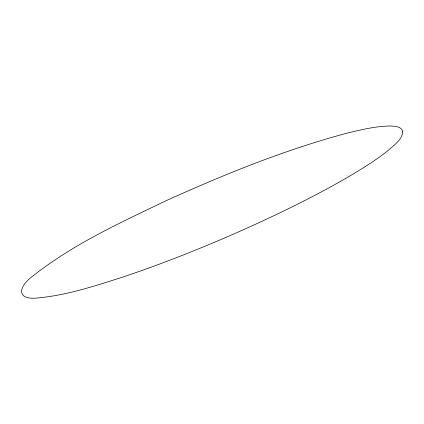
<?xml version="1.0" encoding="UTF-8"?>
<svg xmlns="http://www.w3.org/2000/svg" width="424" height="424" viewBox="0 0 424 424"><rect width="100%" height="100%" fill="white"/><g stroke="black" fill="none" stroke-linecap="round" stroke-linejoin="round"><path stroke-width="0.64" d="M402.8 131.668C402.058 140.264 393.435 145.432 387.684 150.849C376.888 159.382 365.244 166.764 353.468 173.861C318.302 194.701 281.478 212.609 244.219 229.358C204.744 246.927 164.597 263.034 123.633 276.798C95.861 285.67 67.829 295.046 38.664 297.86C16.562 300.637 17.421 287.536 32.643 276.194C73.235 244.081 120.856 222.393 167.279 200.176C225.308 174.004 284.589 149.942 346.154 133.385C360.702 129.845 375.436 126.156 390.493 125.992C394.877 126.209 401.533 126.384 402.8 131.668"/></g></svg>
